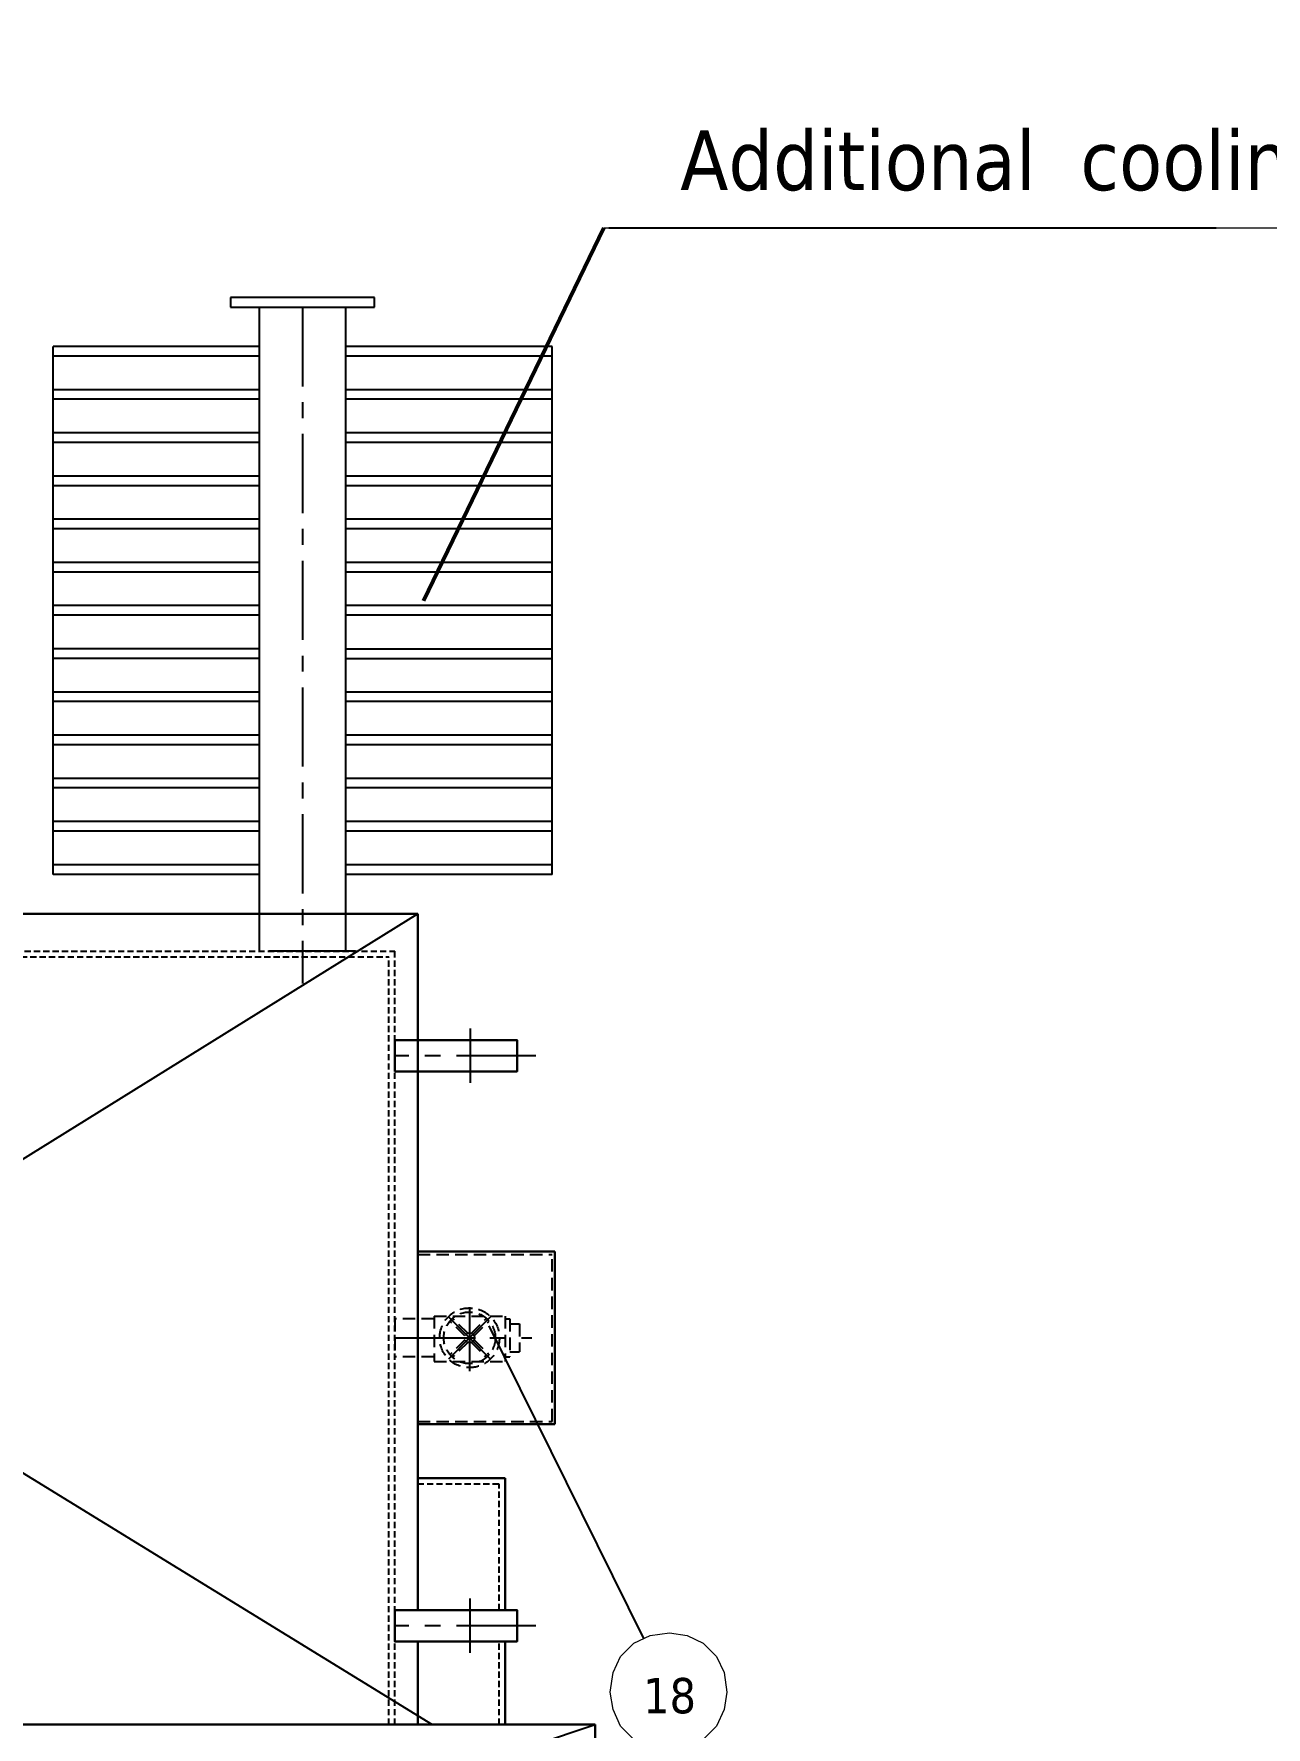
# Model space of a CAD drawing. Header units: millimetres. Extents: x 110847 to 209798, y -190593 to -156788.
# Drawn here: x 200976 to 202260, y -188132 to -186368 of the extents above; entities that cross this region are included whole.
import ezdxf

# ---------------------------------------------------------------- set-up
doc = ezdxf.new("R2010")
doc.units = ezdxf.units.MM
doc.header["$LTSCALE"] = 13
for name, pattern in [('CENTER', [50.8, 31.75, -6.35, 6.35, -6.35]), ('CENTERX2', [101.6, 63.5, -12.7, 12.7, -12.7]), ('DASHED', [0.75, 0.5, -0.25])]:
    doc.linetypes.add(name, pattern=pattern)
doc.layers.get('0').update_dxf_attribs({"color": 1, "linetype": 'CENTER'})
for name, color, linetype in [('1', 4, 'Continuous'), ('4虚线层', 6, 'DASHED'), ('粗实线', 4, 'Continuous')]:
    doc.layers.add(name, color=color, linetype=linetype)
for name, color, linetype, lineweight in [('1粗实线', 4, 'Continuous', 50), ('2细实线', 3, 'Continuous', 20), ('标注、文本', 3, 'Continuous', 25), ('铁心', 3, 'Continuous', 0)]:
    doc.layers.add(name, color=color, linetype=linetype, lineweight=lineweight)
doc.styles.get("Standard").update_dxf_attribs({"font": 'gbenor.shx', "bigfont": 'gbcbig.shx'})
doc.styles.add('Tahoma$001', font='tahoma.ttf', dxfattribs={"height": 2.159784})
doc.styles.add('Tahoma_txtstyle_30.40_0_0', font='tahoma.ttf')
doc.dimstyles.new('英寸 1-10', dxfattribs={"dimscale": 14, "dimtxt": 3.5, "dimasz": 2, "dimexe": 1.5, "dimexo": 0.5, "dimgap": 0.5, "dimtad": 1, "dimtoh": 1, "dimdec": 1, "dimdsep": 46, "dimtxsty": 'Standard', "dimcen": 2.5, "dimclrd": 3, "dimclre": 3, "dimclrt": 3, "dimadec": 0, "dimazin": 2, "dimtfac": 1, "dimtdec": 1, "dimtmove": 0, "dimatfit": 2, "dimfxl": 1, "dimarcsym": 0})
doc.dimstyles.new('郁文书', dxfattribs={"dimscale": 15, "dimtxt": 3.5, "dimasz": 2.5, "dimexe": 1.5, "dimexo": 0, "dimgap": 0.5, "dimtad": 1, "dimtoh": 1, "dimtxsty": 'Standard', "dimcen": 2.5, "dimclrd": 3, "dimclre": 3, "dimclrt": 2, "dimadec": 0, "dimazin": 0, "dimtfac": 1, "dimtmove": 0, "dimatfit": 2, "dimfxl": 1, "dimarcsym": 0})

# ---------------------------------------------------------------- blocks, each defined once
blk = doc.blocks.new('*D105')
at = {"layer": '1', "color": 3, "lineweight": -2}
for p, q in [((203058.6, -187496.5), (203422.1, -187496.6)), ((203399.6, -187534.1), (203399.6, -187642.7)), ((203015.9, -187680), (203422.1, -187680.2))]:
    blk.add_line(p, q, dxfattribs=at)
at = {"layer": '1', "color": 3}
for points in [[(203393.4, -187534.1), (203405.9, -187534.1), (203399.6, -187496.6)], [(203393.3, -187642.7), (203405.8, -187642.7), (203399.6, -187680.2)]]:
    blk.add_solid(points, dxfattribs=at)
at = {"layer": '2细实线', "color": 3, "linetype": 'ByBlock', "lineweight": -2}
for p, q in [((199830.8, -186039.8), (199830.8, -186154.8)), ((201560.8, -186039.8), (201560.8, -186154.8)), ((199872.8, -186133.8), (201518.8, -186133.8))]:
    blk.add_line(p, q, dxfattribs=at)
at = {"layer": '2细实线', "color": 3, "linetype": 'ByBlock'}
for points in [[(199872.8, -186126.8), (199872.8, -186140.8), (199830.8, -186133.8)], [(201518.8, -186126.8), (201518.8, -186140.8), (201560.8, -186133.8)]]:
    blk.add_solid(points, dxfattribs=at)
at = {"layer": 'Defpoints', "color": 0, "linetype": 'ByBlock'}
for p in [(199830.8, -186032.8), (201560.8, -186032.8), (201560.8, -186133.8)]:
    blk.add_point(p, dxfattribs=at)
at = {"layer": 'Defpoints', "color": 0}
for p in [(203058.6, -187496.5), (203015.9, -187680), (203399.6, -187680.2)]:
    blk.add_point(p, dxfattribs=at)
at = {"layer": '1', "color": 2, "insert": (203364.4, -187588.4), "char_height": 52.5, "attachment_point": 5, "rotation": 89.979}
blk.add_mtext('44.5［1.8]', dxfattribs=at)
at = {"layer": '2细实线', "color": 3, "linetype": 'ByBlock', "insert": (200695.8, -186088.5), "char_height": 73.5, "attachment_point": 5}
blk.add_mtext('1730 [68.1]', dxfattribs=at)
blk = doc.blocks.new('A$C367532F2')
at = {"layer": '1', "color": 1, "linetype": 'CENTERX2', "lineweight": -3, "ltscale": 0.1}
for p, q in [((78, 34.6), (56, 56.6)), ((78, 66.6), (78, 0)), ((78, 34.6), (100, 56.6)), ((0, 34.6), (143, 34.6)), ((78, 34.6), (56, 12.5)), ((78, 34.6), (100, 12.5))]:
    blk.add_line(p, q, dxfattribs=at)
at = {"layer": '4虚线层', "ltscale": 2}
for p, q in [((0, 54.3), (0, 14.8)), ((41, 54.3), (0, 54.3)), ((41, 57.3), (115, 57.3)), ((41, 57.3), (41, 9.8)), ((76.1, 39.3), (60.5, 54.9)), ((79.9, 39.3), (95.5, 54.9)), ((115, 57.3), (115, 9.8)), ((115, 54.3), (120, 54.3)), ((120, 54.3), (120, 14.8)), ((73.2, 36.5), (57.6, 52.1)), ((82.8, 36.5), (98.4, 52.1)), ((120, 49.1), (130, 49.1)), ((130, 49.1), (130, 20)), ((73.2, 32.6), (57.6, 17)), ((76.1, 29.8), (60.5, 14.2)), ((79.9, 29.8), (95.5, 14.2)), ((82.8, 32.6), (98.4, 17)), ((120, 20), (130, 20)), ((41, 14.8), (0, 14.8)), ((41, 9.8), (115, 9.8)), ((115, 14.8), (120, 14.8))]:
    blk.add_line(p, q, dxfattribs=at)
for radius in [31.1, 26.9, 5.13]:
    blk.add_circle((78, 34.6), radius, dxfattribs=at)

msp = doc.modelspace()

# ---------------------------------------------------------------- linework, layer by layer
at = {"color": 7, "linetype": 'ByBlock', "lineweight": 30}
for p, q in [((201375.829, -187636.487), (201518.829, -187636.487)), ((201518.829, -187816.487), (201518.829, -187636.487)), ((201375.829, -187816.487), (201518.829, -187816.487))]:
    msp.add_line(p, q, dxfattribs=at)
at = {"layer": '1', "ltscale": 5}
for p, q in [((201330.829, -186642.487), (201180.829, -186642.487)), ((201180.829, -186642.487), (201180.829, -186652.487)), ((201330.829, -186642.487), (201180.829, -186642.487)), ((201180.829, -186642.487), (201180.829, -186652.487)), ((201180.829, -186652.487), (201330.829, -186652.487)), ((201180.829, -186652.487), (201330.829, -186652.487)), ((201210.829, -187323.487), (201210.829, -186652.487)), ((201210.829, -187323.487), (201210.829, -186652.487)), ((201300.829, -187323.487), (201300.829, -186652.487)), ((201300.829, -187323.487), (201300.829, -186652.487)), ((201330.829, -186652.487), (201330.829, -186642.487)), ((201330.829, -186652.487), (201330.829, -186642.487)), ((200995.829, -187243.487), (200995.829, -186693.487)), ((201210.829, -186693.487), (200995.829, -186693.487)), ((201210.829, -186693.487), (200995.829, -186693.487)), ((201210.829, -186693.487), (200995.829, -186693.487)), ((201210.829, -186693.487), (200995.829, -186693.487)), ((201515.829, -186693.487), (201300.829, -186693.487)), ((201515.829, -186693.487), (201300.829, -186693.487)), ((201515.829, -187243.487), (201515.829, -186693.487)), ((201210.829, -186703.487), (200995.829, -186703.487)), ((201210.829, -186703.487), (200995.829, -186703.487)), ((201210.829, -186703.487), (200995.829, -186703.487)), ((201210.829, -186703.487), (200995.829, -186703.487)), ((201515.829, -186703.487), (201300.829, -186703.487)), ((201515.829, -186703.487), (201300.829, -186703.487)), ((201210.829, -186738.487), (200995.829, -186738.487)), ((201210.829, -186738.487), (200995.829, -186738.487)), ((201210.829, -186738.487), (200995.829, -186738.487)), ((201210.829, -186738.487), (200995.829, -186738.487)), ((201210.829, -186738.487), (200995.829, -186738.487)), ((201210.829, -186738.487), (200995.829, -186738.487)), ((201210.829, -186738.487), (200995.829, -186738.487)), ((201210.829, -186738.487), (200995.829, -186738.487)), ((201515.829, -186738.487), (201300.829, -186738.487)), ((201515.829, -186738.487), (201300.829, -186738.487)), ((201515.829, -186738.487), (201300.829, -186738.487)), ((201515.829, -186738.487), (201300.829, -186738.487)), ((201210.829, -186748.487), (200995.829, -186748.487)), ((201210.829, -186748.487), (200995.829, -186748.487)), ((201210.829, -186748.487), (200995.829, -186748.487)), ((201210.829, -186748.487), (200995.829, -186748.487)), ((201210.829, -186748.487), (200995.829, -186748.487)), ((201210.829, -186748.487), (200995.829, -186748.487)), ((201210.829, -186748.487), (200995.829, -186748.487)), ((201210.829, -186748.487), (200995.829, -186748.487)), ((201515.829, -186748.487), (201300.829, -186748.487)), ((201515.829, -186748.487), (201300.829, -186748.487)), ((201515.829, -186748.487), (201300.829, -186748.487)), ((201515.829, -186748.487), (201300.829, -186748.487)), ((201210.829, -186783.487), (200995.829, -186783.487)), ((201210.829, -186783.487), (200995.829, -186783.487)), ((201210.829, -186783.487), (200995.829, -186783.487)), ((201210.829, -186783.487), (200995.829, -186783.487)), ((201210.829, -186783.487), (200995.829, -186783.487)), ((201210.829, -186783.487), (200995.829, -186783.487)), ((201210.829, -186783.487), (200995.829, -186783.487)), ((201210.829, -186783.487), (200995.829, -186783.487)), ((201210.829, -186793.487), (200995.829, -186793.487)), ((201210.829, -186793.487), (200995.829, -186793.487)), ((201210.829, -186793.487), (200995.829, -186793.487)), ((201210.829, -186793.487), (200995.829, -186793.487)), ((201210.829, -186793.487), (200995.829, -186793.487)), ((201210.829, -186793.487), (200995.829, -186793.487)), ((201210.829, -186793.487), (200995.829, -186793.487)), ((201210.829, -186793.487), (200995.829, -186793.487)), ((201515.829, -186783.487), (201300.829, -186783.487)), ((201515.829, -186783.487), (201300.829, -186783.487)), ((201515.829, -186783.487), (201300.829, -186783.487)), ((201515.829, -186783.487), (201300.829, -186783.487)), ((201515.829, -186793.487), (201300.829, -186793.487)), ((201515.829, -186793.487), (201300.829, -186793.487)), ((201515.829, -186793.487), (201300.829, -186793.487)), ((201515.829, -186793.487), (201300.829, -186793.487)), ((201210.829, -186828.487), (200995.829, -186828.487)), ((201210.829, -186828.487), (200995.829, -186828.487)), ((201210.829, -186828.487), (200995.829, -186828.487)), ((201210.829, -186828.487), (200995.829, -186828.487)), ((201210.829, -186828.487), (200995.829, -186828.487)), ((201210.829, -186828.487), (200995.829, -186828.487)), ((201210.829, -186828.487), (200995.829, -186828.487)), ((201210.829, -186828.487), (200995.829, -186828.487)), ((201515.829, -186828.487), (201300.829, -186828.487)), ((201515.829, -186828.487), (201300.829, -186828.487)), ((201515.829, -186828.487), (201300.829, -186828.487)), ((201515.829, -186828.487), (201300.829, -186828.487)), ((201210.829, -186838.487), (200995.829, -186838.487)), ((201210.829, -186838.487), (200995.829, -186838.487)), ((201210.829, -186838.487), (200995.829, -186838.487)), ((201210.829, -186838.487), (200995.829, -186838.487)), ((201210.829, -186838.487), (200995.829, -186838.487)), ((201210.829, -186838.487), (200995.829, -186838.487)), ((201210.829, -186838.487), (200995.829, -186838.487)), ((201210.829, -186838.487), (200995.829, -186838.487)), ((201515.829, -186838.487), (201300.829, -186838.487)), ((201515.829, -186838.487), (201300.829, -186838.487)), ((201515.829, -186838.487), (201300.829, -186838.487)), ((201515.829, -186838.487), (201300.829, -186838.487)), ((201210.829, -186873.487), (200995.829, -186873.487)), ((201210.829, -186873.487), (200995.829, -186873.487)), ((201210.829, -186873.487), (200995.829, -186873.487)), ((201210.829, -186873.487), (200995.829, -186873.487)), ((201210.829, -186883.487), (200995.829, -186883.487)), ((201210.829, -186883.487), (200995.829, -186883.487)), ((201210.829, -186883.487), (200995.829, -186883.487)), ((201210.829, -186883.487), (200995.829, -186883.487)), ((201515.829, -186873.487), (201300.829, -186873.487)), ((201515.829, -186873.487), (201300.829, -186873.487)), ((201515.829, -186883.487), (201300.829, -186883.487)), ((201515.829, -186883.487), (201300.829, -186883.487)), ((201210.829, -186918.487), (200995.829, -186918.487)), ((201210.829, -186918.487), (200995.829, -186918.487)), ((201210.829, -186918.487), (200995.829, -186918.487)), ((201210.829, -186918.487), (200995.829, -186918.487)), ((201515.829, -186918.487), (201300.829, -186918.487)), ((201515.829, -186918.487), (201300.829, -186918.487)), ((201210.829, -186928.487), (200995.829, -186928.487)), ((201210.829, -186928.487), (200995.829, -186928.487)), ((201210.829, -186928.487), (200995.829, -186928.487)), ((201210.829, -186928.487), (200995.829, -186928.487)), ((201515.829, -186928.487), (201300.829, -186928.487)), ((201515.829, -186928.487), (201300.829, -186928.487)), ((201210.829, -186963.487), (200995.829, -186963.487)), ((201210.829, -186963.487), (200995.829, -186963.487)), ((201210.829, -186963.487), (200995.829, -186963.487)), ((201210.829, -186963.487), (200995.829, -186963.487)), ((201210.829, -186973.487), (200995.829, -186973.487)), ((201210.829, -186973.487), (200995.829, -186973.487)), ((201210.829, -186973.487), (200995.829, -186973.487)), ((201210.829, -186973.487), (200995.829, -186973.487)), ((201515.829, -186963.487), (201300.829, -186963.487)), ((201515.829, -186963.487), (201300.829, -186963.487)), ((201515.829, -186973.487), (201300.829, -186973.487)), ((201515.829, -186973.487), (201300.829, -186973.487)), ((201210.829, -187008.487), (200995.829, -187008.487)), ((201210.829, -187008.487), (200995.829, -187008.487)), ((201210.829, -187008.487), (200995.829, -187008.487)), ((201210.829, -187008.487), (200995.829, -187008.487)), ((201300.829, -187008.487), (201515.829, -187008.487)), ((201300.829, -187008.487), (201515.829, -187008.487)), ((201300.829, -187008.487), (201515.829, -187008.487)), ((201300.829, -187008.487), (201515.829, -187008.487)), ((201210.829, -187018.487), (200995.829, -187018.487)), ((201210.829, -187018.487), (200995.829, -187018.487)), ((201210.829, -187018.487), (200995.829, -187018.487)), ((201210.829, -187018.487), (200995.829, -187018.487)), ((201210.829, -187018.487), (200995.829, -187018.487)), ((201210.829, -187018.487), (200995.829, -187018.487)), ((201300.829, -187018.487), (201515.829, -187018.487)), ((201300.829, -187018.487), (201515.829, -187018.487)), ((201300.829, -187018.487), (201515.829, -187018.487)), ((201300.829, -187018.487), (201515.829, -187018.487)), ((201300.829, -187018.487), (201515.829, -187018.487)), ((201300.829, -187018.487), (201515.829, -187018.487)), ((201210.829, -187053.487), (200995.829, -187053.487)), ((201210.829, -187053.487), (200995.829, -187053.487)), ((201210.829, -187053.487), (200995.829, -187053.487)), ((201210.829, -187053.487), (200995.829, -187053.487)), ((201210.829, -187053.487), (200995.829, -187053.487)), ((201210.829, -187053.487), (200995.829, -187053.487)), ((201210.829, -187053.487), (200995.829, -187053.487)), ((201210.829, -187053.487), (200995.829, -187053.487)), ((201210.829, -187063.487), (200995.829, -187063.487)), ((201210.829, -187063.487), (200995.829, -187063.487)), ((201210.829, -187063.487), (200995.829, -187063.487)), ((201210.829, -187063.487), (200995.829, -187063.487)), ((201210.829, -187063.487), (200995.829, -187063.487)), ((201210.829, -187063.487), (200995.829, -187063.487)), ((201210.829, -187063.487), (200995.829, -187063.487)), ((201210.829, -187063.487), (200995.829, -187063.487)), ((201515.829, -187053.487), (201300.829, -187053.487)), ((201515.829, -187053.487), (201300.829, -187053.487)), ((201515.829, -187053.487), (201300.829, -187053.487)), ((201515.829, -187053.487), (201300.829, -187053.487)), ((201515.829, -187063.487), (201300.829, -187063.487)), ((201515.829, -187063.487), (201300.829, -187063.487)), ((201515.829, -187063.487), (201300.829, -187063.487)), ((201515.829, -187063.487), (201300.829, -187063.487)), ((201210.829, -187098.487), (200995.829, -187098.487)), ((201210.829, -187098.487), (200995.829, -187098.487)), ((201210.829, -187098.487), (200995.829, -187098.487)), ((201210.829, -187098.487), (200995.829, -187098.487)), ((201210.829, -187098.487), (200995.829, -187098.487)), ((201210.829, -187098.487), (200995.829, -187098.487)), ((201210.829, -187098.487), (200995.829, -187098.487)), ((201210.829, -187098.487), (200995.829, -187098.487)), ((201515.829, -187098.487), (201300.829, -187098.487)), ((201515.829, -187098.487), (201300.829, -187098.487)), ((201515.829, -187098.487), (201300.829, -187098.487)), ((201515.829, -187098.487), (201300.829, -187098.487)), ((201210.829, -187108.487), (200995.829, -187108.487)), ((201210.829, -187108.487), (200995.829, -187108.487)), ((201210.829, -187108.487), (200995.829, -187108.487)), ((201210.829, -187108.487), (200995.829, -187108.487)), ((201210.829, -187108.487), (200995.829, -187108.487)), ((201210.829, -187108.487), (200995.829, -187108.487)), ((201210.829, -187108.487), (200995.829, -187108.487)), ((201210.829, -187108.487), (200995.829, -187108.487)), ((201515.829, -187108.487), (201300.829, -187108.487)), ((201515.829, -187108.487), (201300.829, -187108.487)), ((201515.829, -187108.487), (201300.829, -187108.487)), ((201515.829, -187108.487), (201300.829, -187108.487)), ((201210.829, -187143.487), (200995.829, -187143.487)), ((201210.829, -187143.487), (200995.829, -187143.487)), ((201210.829, -187143.487), (200995.829, -187143.487)), ((201210.829, -187143.487), (200995.829, -187143.487)), ((201210.829, -187143.487), (200995.829, -187143.487)), ((201210.829, -187143.487), (200995.829, -187143.487)), ((201210.829, -187143.487), (200995.829, -187143.487)), ((201210.829, -187143.487), (200995.829, -187143.487)), ((201515.829, -187143.487), (201300.829, -187143.487)), ((201515.829, -187143.487), (201300.829, -187143.487)), ((201515.829, -187143.487), (201300.829, -187143.487)), ((201515.829, -187143.487), (201300.829, -187143.487)), ((201210.829, -187153.487), (200995.829, -187153.487)), ((201210.829, -187153.487), (200995.829, -187153.487)), ((201210.829, -187153.487), (200995.829, -187153.487)), ((201210.829, -187153.487), (200995.829, -187153.487)), ((201210.829, -187153.487), (200995.829, -187153.487)), ((201210.829, -187153.487), (200995.829, -187153.487)), ((201210.829, -187153.487), (200995.829, -187153.487)), ((201210.829, -187153.487), (200995.829, -187153.487)), ((201515.829, -187153.487), (201300.829, -187153.487)), ((201515.829, -187153.487), (201300.829, -187153.487)), ((201515.829, -187153.487), (201300.829, -187153.487)), ((201515.829, -187153.487), (201300.829, -187153.487)), ((201210.829, -187188.487), (200995.829, -187188.487)), ((201210.829, -187188.487), (200995.829, -187188.487)), ((201210.829, -187188.487), (200995.829, -187188.487)), ((201210.829, -187188.487), (200995.829, -187188.487)), ((201210.829, -187188.487), (200995.829, -187188.487)), ((201210.829, -187188.487), (200995.829, -187188.487)), ((201210.829, -187188.487), (200995.829, -187188.487)), ((201210.829, -187188.487), (200995.829, -187188.487)), ((201210.829, -187198.487), (200995.829, -187198.487)), ((201210.829, -187198.487), (200995.829, -187198.487)), ((201210.829, -187198.487), (200995.829, -187198.487)), ((201210.829, -187198.487), (200995.829, -187198.487)), ((201210.829, -187198.487), (200995.829, -187198.487)), ((201210.829, -187198.487), (200995.829, -187198.487)), ((201210.829, -187198.487), (200995.829, -187198.487)), ((201210.829, -187198.487), (200995.829, -187198.487)), ((201515.829, -187188.487), (201300.829, -187188.487)), ((201515.829, -187188.487), (201300.829, -187188.487)), ((201515.829, -187188.487), (201300.829, -187188.487)), ((201515.829, -187188.487), (201300.829, -187188.487)), ((201515.829, -187198.487), (201300.829, -187198.487)), ((201515.829, -187198.487), (201300.829, -187198.487)), ((201515.829, -187198.487), (201300.829, -187198.487)), ((201515.829, -187198.487), (201300.829, -187198.487)), ((201210.829, -187233.487), (200995.829, -187233.487)), ((201210.829, -187233.487), (200995.829, -187233.487)), ((201210.829, -187233.487), (200995.829, -187233.487)), ((201210.829, -187233.487), (200995.829, -187233.487)), ((201515.829, -187233.487), (201300.829, -187233.487)), ((201515.829, -187233.487), (201300.829, -187233.487)), ((201210.829, -187243.487), (200995.829, -187243.487)), ((201210.829, -187243.487), (200995.829, -187243.487)), ((201210.829, -187243.487), (200995.829, -187243.487)), ((201210.829, -187243.487), (200995.829, -187243.487)), ((201515.829, -187243.487), (201300.829, -187243.487)), ((201515.829, -187243.487), (201300.829, -187243.487)), ((201300.829, -187260.569), (201300.829, -187260.569)), ((201300.829, -187260.569), (201300.829, -187260.569)), ((201310.829, -187323.487), (201220.829, -187323.487))]:
    msp.add_line(p, q, dxfattribs=at)
at = {"layer": '1', "color": 1, "linetype": 'CENTERX2', "lineweight": -3, "ltscale": 0.1}
for p, q in [((201255.829, -186652.487), (201255.829, -187357.195)), ((201255.829, -186652.487), (201255.829, -187357.195)), ((201430.366, -187404.118), (201430.366, -187460.85)), ((201498.796, -187432.484), (201351.829, -187432.484)), ((201430.366, -188054.855), (201430.366, -187998.124)), ((201498.796, -188026.49), (201351.829, -188026.49))]:
    msp.add_line(p, q, dxfattribs=at)
at = {"layer": '1粗实线', "color": 3, "linetype": 'ByBlock'}
msp.add_line((201569.938, -186569.742), (201381.864, -186958.487), dxfattribs=at)
at = {"layer": '4虚线层'}
for p, q in [((200039.829, -187323.487), (201351.829, -187323.487)), ((201351.829, -188129.487), (201351.829, -187323.487)), ((200045.829, -187329.487), (201345.829, -187329.487)), ((201345.829, -188129.487), (201345.829, -187329.487)), ((201375.829, -187878.586), (201460.829, -187878.586)), ((201460.829, -188010.19), (201460.829, -187878.586)), ((201460.829, -188129.487), (201460.829, -188042.789))]:
    msp.add_line(p, q, dxfattribs=at)
at = {"layer": '4虚线层', "ltscale": 2}
for p, q in [((201375.829, -187639.487), (201515.829, -187639.487)), ((201515.829, -187813.487), (201515.829, -187639.487)), ((201375.829, -187813.487), (201515.829, -187813.487))]:
    msp.add_line(p, q, dxfattribs=at)
at = {"layer": '标注、文本'}
for p, q in [((201574.938, -186569.742), (202207.946, -186569.742)), ((199830.829, -188705.065), (201560.829, -188129.487))]:
    msp.add_line(p, q, dxfattribs=at)
at = {"layer": '标注、文本', "ltscale": 16.7707}
for p, q in [((200015.829, -187284.487), (201390.829, -188129.487)), ((201375.829, -187284.487), (200015.829, -188129.487)), ((201611.435, -188039.839), (201450.24, -187714.069))]:
    msp.add_line(p, q, dxfattribs=at)
at = {"layer": '标注、文本', "color": 4, "lineweight": 30}
for p, q in [((200015.829, -187284.487), (201375.829, -187284.487)), ((201375.829, -187416.185), (201375.829, -187284.487)), ((201375.829, -188010.19), (201375.829, -187388.784)), ((201375.829, -188129.487), (201375.829, -188042.789)), ((199830.829, -188129.487), (201560.829, -188129.487)), ((201560.829, -188129.487), (201560.829, -188194.487))]:
    msp.add_line(p, q, dxfattribs=at)
at = {"layer": '粗实线', "lineweight": 30}
for p, q in [((201375.829, -187872.586), (201466.829, -187872.586)), ((201466.829, -188010.19), (201466.829, -187872.586)), ((201466.829, -188129.487), (201466.829, -188042.789))]:
    msp.add_line(p, q, dxfattribs=at)
for points in [[(201351.829, -187448.784), (201351.829, -187416.185), (201479.429, -187416.185), (201479.429, -187448.784)], [(201351.829, -187448.784), (201351.829, -187416.185), (201479.429, -187416.185), (201479.429, -187448.784)], [(201351.829, -188010.19), (201351.829, -188042.789), (201479.429, -188042.789), (201479.429, -188010.19)], [(201351.829, -188010.19), (201351.829, -188042.789), (201479.429, -188042.789), (201479.429, -188010.19)]]:
    msp.add_lwpolyline(points, close=True, dxfattribs=at)
at = {"layer": '铁心'}
msp.add_line((201569.938, -186569.742), (202353.595, -186569.742), dxfattribs=at)
msp.add_lwpolyline([(201576.419, -188095.531), (201579.431, -188075.351), (201587.262, -188058.485), (201601.117, -188044.63), (201617.983, -188036.799), (201638.163, -188033.787), (201656.535, -188036.799), (201673.402, -188044.63), (201687.256, -188058.485), (201695.087, -188075.351), (201698.099, -188095.531), (201695.087, -188113.903), (201687.256, -188131.071), (201673.402, -188144.926), (201656.535, -188152.455), (201638.163, -188155.467), (201617.983, -188152.455), (201601.117, -188144.926), (201587.262, -188131.071), (201579.431, -188113.903)], close=True, dxfattribs=at)

# ---------------------------------------------------------------- block references
at = {"color": 7, "linetype": 'ByBlock', "lineweight": 30}
msp.add_blockref('A$C367532F2', (201351.829, -187761.041), dxfattribs=at)

# ---------------------------------------------------------------- texts
at = {"layer": '铁心', "style": 'Tahoma$001'}
msp.add_text('18', height=36.7741, dxfattribs=at).set_placement((201610.659, -188117.693))
at = {"layer": '铁心', "insert": (201649.329, -186468.223), "char_height": 62.30684, "width": 813.1404, "attachment_point": 1, "style": 'Tahoma_txtstyle_30.40_0_0'}
msp.add_mtext('Additional  cooling', dxfattribs=at)

# ---------------------------------------------------------------- dimensions: what is measured, and where the dimension line sits
at = {"layer": '1'}
dim = msp.add_linear_dim(base=(203399.56, -187680.18), p1=(203058.565, -187496.493), p2=(203015.874, -187680.04), angle=269.979026, text='44.5［1.8]', dimstyle='郁文书', override={"dimarcsym": 1}, dxfattribs=at)
dim.commit()
dim.dimension.update_dxf_attribs({"geometry": '*D105', "text_midpoint": (203399.594, -187588.399), "dimtype": 160})
at = {"layer": '2细实线', "linetype": 'ByBlock'}
dim = msp.add_linear_dim(base=(201560.829, -186133.802), p1=(199830.829, -186032.802), p2=(201560.829, -186032.802), dimstyle='英寸 1-10', override={"dimtxt": 5.25, "dimasz": 3}, dxfattribs=at)
dim.commit()
dim.dimension.update_dxf_attribs({"geometry": '*D105', "text_midpoint": (200695.829, -186088.521)})

doc.saveas('drawing.dxf')
